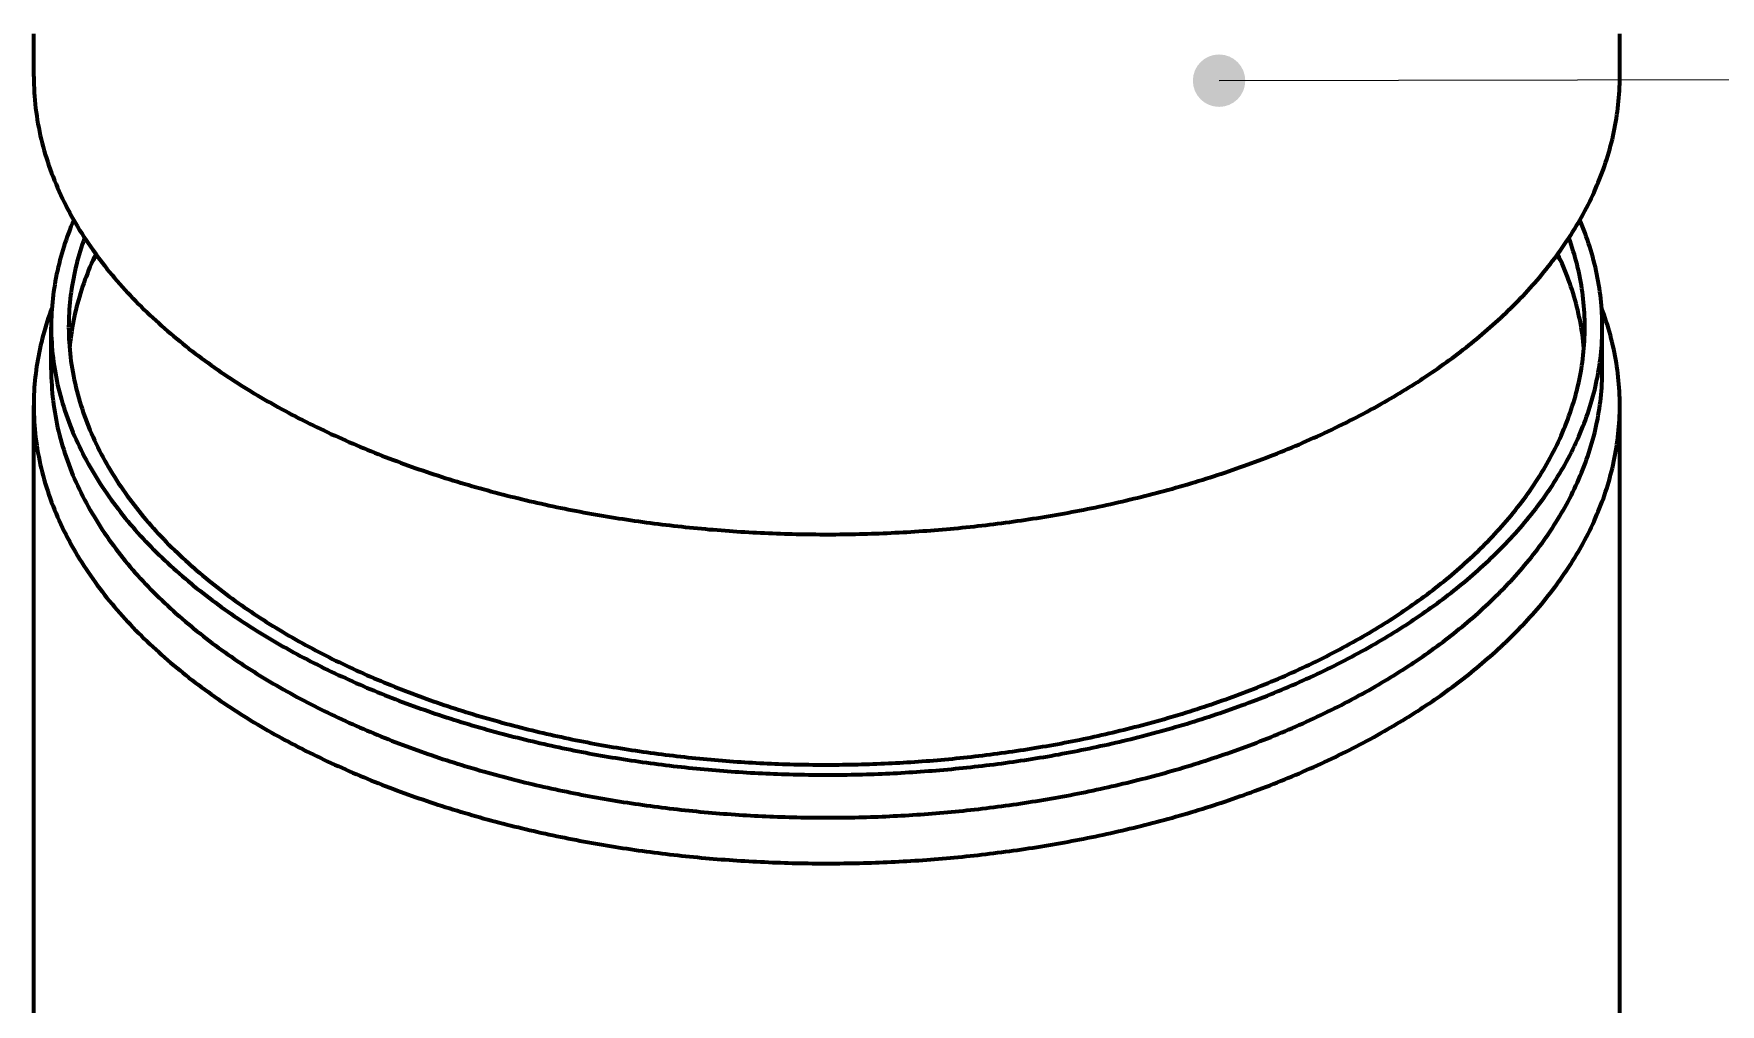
# Model space of a CAD drawing. Header units: millimetres. Extents: x 0 to 594, y 0 to 420.
# Drawn here: x 208.17 to 246.77, y 208.6 to 230.82 of the extents above; entities that cross this region are included whole.
import ezdxf

# ---------------------------------------------------------------- set-up
doc = ezdxf.new("R2010")
doc.units = ezdxf.units.MM
doc.layers.add('01-VISIBLE', color=7, linetype='CONTINUOUS', lineweight=70)
doc.layers.add('08-FINA', color=5, linetype='CONTINUOUS', lineweight=18)

msp = doc.modelspace()

# ---------------------------------------------------------------- hatches: boundary and pattern name
at = {"layer": '08-FINA'}
h = msp.add_hatch(color=7, dxfattribs=at)
h.dxf.hatch_style = 1
edge = h.paths.add_edge_path()
edge.add_arc((235.3, 229.743), 0.6, 0, 360)

# ---------------------------------------------------------------- linework, layer by layer
at = {"layer": '01-VISIBLE'}
for p, q in [((208.171, 229.838), (208.171, 230.818)), ((244.471, 229.838), (244.471, 230.818)), ((208.571, 223.123), (208.571, 224.103)), ((244.071, 223.123), (244.071, 224.103)), ((208.171, 207.016), (208.171, 222.306)), ((244.471, 143.586), (244.471, 222.306))]:
    msp.add_line(p, q, dxfattribs=at)
for points in [[(208.171, 229.838), (208.172, 229.747), (208.174, 229.657), (208.178, 229.566), (208.182, 229.476), (208.188, 229.385), (208.196, 229.295), (208.205, 229.205), (208.215, 229.115), (208.226, 229.025), (208.239, 228.935), (208.253, 228.846), (208.268, 228.757), (208.285, 228.668), (208.303, 228.579), (208.322, 228.49), (208.343, 228.402), (208.364, 228.314), (208.387, 228.226), (208.411, 228.139), (208.437, 228.052), (208.463, 227.966), (208.491, 227.879), (208.52, 227.794), (208.55, 227.708), (208.581, 227.623), (208.614, 227.539), (208.647, 227.454), (208.682, 227.371), (208.717, 227.287), (208.754, 227.204), (208.792, 227.122), (208.83, 227.04), (208.87, 226.959), (208.911, 226.878), (208.952, 226.797), (208.995, 226.717), (209.038, 226.638), (209.083, 226.559), (209.128, 226.481), (209.174, 226.403), (209.221, 226.325), (209.269, 226.249), (209.318, 226.172), (209.368, 226.096), (209.418, 226.021), (209.469, 225.946), (209.521, 225.872), (209.574, 225.799), (209.627, 225.725), (209.682, 225.653), (209.737, 225.581), (209.792, 225.509), (209.848, 225.438), (209.905, 225.368), (209.963, 225.298), (210.021, 225.229), (210.08, 225.16), (210.14, 225.092), (210.2, 225.024), (210.261, 224.957), (210.322, 224.89), (210.384, 224.824), (210.446, 224.758), (210.509, 224.693), (210.573, 224.629), (210.637, 224.565), (210.701, 224.501), (210.767, 224.438), (210.832, 224.376), (210.898, 224.314), (210.965, 224.252), (211.032, 224.191), (211.099, 224.131), (211.167, 224.071), (211.235, 224.012), (211.304, 223.953), (211.373, 223.894), (211.443, 223.836), (211.513, 223.779), (211.583, 223.722), (211.654, 223.665), (211.725, 223.609), (211.797, 223.554), (211.869, 223.499), (211.941, 223.444), (212.014, 223.39), (212.087, 223.336), (212.16, 223.283), (212.234, 223.231), (212.308, 223.178), (212.382, 223.127), (212.457, 223.075), (212.532, 223.024), (212.607, 222.974), (212.683, 222.924), (212.758, 222.874), (212.834, 222.825), (212.911, 222.777), (212.988, 222.728), (213.064, 222.681), (213.142, 222.633), (213.219, 222.586), (213.297, 222.54), (213.375, 222.494), (213.453, 222.448), (213.531, 222.403), (213.61, 222.358), (213.689, 222.313), (213.768, 222.269), (213.848, 222.226), (213.927, 222.183), (214.007, 222.14), (214.087, 222.097), (214.167, 222.055), (214.248, 222.014), (214.328, 221.972), (214.409, 221.932), (214.49, 221.891), (214.572, 221.851), (214.653, 221.811), (214.735, 221.772), (214.816, 221.733), (214.898, 221.695), (214.98, 221.656), (215.063, 221.619), (215.145, 221.581), (215.228, 221.544), (215.311, 221.507), (215.394, 221.471), (215.477, 221.435), (215.56, 221.399), (215.643, 221.364), (215.727, 221.329), (215.811, 221.295), (215.895, 221.261), (215.979, 221.227), (216.063, 221.193), (216.147, 221.16), (216.232, 221.127), (216.316, 221.095), (216.401, 221.063), (216.486, 221.031), (216.571, 220.999), (216.656, 220.968), (216.741, 220.938), (216.826, 220.907), (216.912, 220.877), (216.997, 220.847), (217.083, 220.818), (217.169, 220.789), (217.254, 220.76), (217.34, 220.732), (217.427, 220.703), (217.513, 220.676), (217.599, 220.648), (217.685, 220.621), (217.772, 220.594), (217.859, 220.568), (217.945, 220.541), (218.032, 220.516), (218.119, 220.49), (218.206, 220.465), (218.293, 220.44), (218.38, 220.415), (218.467, 220.391), (218.555, 220.367), (218.642, 220.343), (218.73, 220.32), (218.817, 220.296), (218.905, 220.274), (218.993, 220.251), (219.08, 220.229), (219.168, 220.207), (219.256, 220.185), (219.344, 220.164), (219.432, 220.143), (219.521, 220.122), (219.609, 220.102), (219.697, 220.082), (219.786, 220.062), (219.874, 220.042), (219.962, 220.023), (220.051, 220.004), (220.14, 219.985), (220.228, 219.967), (220.317, 219.949), (220.406, 219.931), (220.495, 219.913), (220.584, 219.896), (220.673, 219.879), (220.762, 219.863), (220.851, 219.846), (220.94, 219.83), (221.029, 219.814), (221.118, 219.799), (221.208, 219.783), (221.297, 219.768), (221.386, 219.754), (221.476, 219.739), (221.565, 219.725), (221.655, 219.711), (221.744, 219.698), (221.834, 219.684), (221.923, 219.671), (222.013, 219.658), (222.103, 219.646), (222.193, 219.634), (222.282, 219.622), (222.372, 219.61), (222.462, 219.598), (222.552, 219.587), (222.642, 219.576), (222.732, 219.566), (222.822, 219.555), (222.912, 219.545), (223.002, 219.536), (223.092, 219.526), (223.182, 219.517), (223.272, 219.508), (223.362, 219.499), (223.452, 219.491), (223.543, 219.482), (223.633, 219.474), (223.723, 219.467), (223.813, 219.459), (223.904, 219.452), (223.994, 219.445), (224.084, 219.439), (224.175, 219.432), (224.265, 219.426), (224.355, 219.42), (224.446, 219.415), (224.536, 219.41), (224.627, 219.405), (224.717, 219.4), (224.808, 219.395), (224.898, 219.391), (224.989, 219.387), (225.079, 219.383), (225.17, 219.38), (225.26, 219.377), (225.351, 219.374), (225.441, 219.371), (225.532, 219.369), (225.622, 219.367), (225.713, 219.365), (225.803, 219.363), (225.894, 219.362), (225.985, 219.361), (226.075, 219.36), (226.166, 219.359), (226.256, 219.359), (226.347, 219.359), (226.437, 219.359), (226.528, 219.359), (226.619, 219.36), (226.709, 219.361), (226.8, 219.362), (226.89, 219.364), (226.981, 219.366), (227.071, 219.368), (227.162, 219.37), (227.252, 219.373), (227.343, 219.375), (227.434, 219.379), (227.524, 219.382), (227.615, 219.385), (227.705, 219.389), (227.796, 219.393), (227.886, 219.398), (227.976, 219.402), (228.067, 219.407), (228.157, 219.413), (228.248, 219.418), (228.338, 219.424), (228.429, 219.43), (228.519, 219.436), (228.609, 219.442), (228.7, 219.449), (228.79, 219.456), (228.88, 219.463), (228.97, 219.471), (229.061, 219.479), (229.151, 219.487), (229.241, 219.495), (229.331, 219.504), (229.421, 219.513), (229.511, 219.522), (229.602, 219.531), (229.692, 219.541), (229.782, 219.551), (229.872, 219.561), (229.962, 219.572), (230.052, 219.582), (230.141, 219.594), (230.231, 219.605), (230.321, 219.616), (230.411, 219.628), (230.501, 219.64), (230.59, 219.653), (230.68, 219.665), (230.77, 219.678), (230.859, 219.692), (230.949, 219.705), (231.038, 219.719), (231.128, 219.733), (231.217, 219.747), (231.307, 219.762), (231.396, 219.777), (231.485, 219.792), (231.575, 219.807), (231.664, 219.823), (231.753, 219.839), (231.842, 219.855), (231.931, 219.872), (232.02, 219.889), (232.109, 219.906), (232.198, 219.923), (232.287, 219.941), (232.376, 219.959), (232.464, 219.977), (232.553, 219.996), (232.642, 220.015), (232.73, 220.034), (232.819, 220.053), (232.907, 220.073), (232.995, 220.093), (233.084, 220.113), (233.172, 220.134), (233.26, 220.155), (233.348, 220.176), (233.436, 220.197), (233.524, 220.219), (233.612, 220.241), (233.699, 220.264), (233.787, 220.286), (233.875, 220.309), (233.962, 220.333), (234.05, 220.356), (234.137, 220.38), (234.224, 220.404), (234.312, 220.429), (234.399, 220.454), (234.486, 220.479), (234.573, 220.504), (234.66, 220.53), (234.746, 220.556), (234.833, 220.582), (234.919, 220.609), (235.006, 220.636), (235.092, 220.664), (235.179, 220.691), (235.265, 220.719), (235.351, 220.748), (235.437, 220.776), (235.522, 220.805), (235.608, 220.834), (235.694, 220.864), (235.779, 220.894), (235.865, 220.924), (235.95, 220.955), (236.035, 220.986), (236.12, 221.017), (236.205, 221.049), (236.29, 221.081), (236.374, 221.113), (236.459, 221.146), (236.543, 221.179), (236.627, 221.212), (236.711, 221.246), (236.795, 221.28), (236.879, 221.314), (236.963, 221.349), (237.046, 221.384), (237.13, 221.419), (237.213, 221.455), (237.296, 221.491), (237.379, 221.528), (237.461, 221.565), (237.544, 221.602), (237.626, 221.64), (237.709, 221.678), (237.791, 221.716), (237.872, 221.755), (237.954, 221.794), (238.036, 221.834), (238.117, 221.873), (238.198, 221.914), (238.279, 221.954), (238.36, 221.995), (238.44, 222.037), (238.521, 222.079), (238.601, 222.121), (238.681, 222.164), (238.76, 222.207), (238.84, 222.25), (238.919, 222.294), (238.998, 222.338), (239.077, 222.383), (239.155, 222.428)], [(239.155, 222.428), (239.225, 222.468), (239.294, 222.509), (239.363, 222.55), (239.432, 222.591), (239.501, 222.633), (239.569, 222.675), (239.637, 222.717), (239.705, 222.76), (239.773, 222.803), (239.841, 222.846), (239.908, 222.89), (239.975, 222.934), (240.042, 222.978), (240.109, 223.023), (240.175, 223.068), (240.241, 223.113), (240.307, 223.159), (240.373, 223.205), (240.438, 223.251), (240.503, 223.298), (240.568, 223.345), (240.633, 223.393), (240.697, 223.441), (240.761, 223.489), (240.825, 223.538), (240.889, 223.587), (240.952, 223.636), (241.015, 223.686), (241.078, 223.736), (241.14, 223.787), (241.202, 223.838), (241.264, 223.889), (241.325, 223.941), (241.386, 223.993), (241.447, 224.045), (241.507, 224.098), (241.567, 224.152), (241.627, 224.205), (241.686, 224.259), (241.745, 224.314), (241.804, 224.369), (241.862, 224.424), (241.919, 224.48), (241.977, 224.536), (242.034, 224.592), (242.09, 224.649), (242.147, 224.707), (242.202, 224.764), (242.258, 224.822), (242.313, 224.881), (242.367, 224.94), (242.421, 224.999), (242.474, 225.059), (242.527, 225.119), (242.58, 225.18), (242.632, 225.241), (242.684, 225.303), (242.735, 225.365), (242.785, 225.427), (242.835, 225.49), (242.885, 225.553), (242.934, 225.616), (242.982, 225.681), (243.03, 225.745), (243.077, 225.81), (243.124, 225.875), (243.17, 225.941), (243.215, 226.007), (243.26, 226.074), (243.304, 226.141), (243.348, 226.208), (243.391, 226.276), (243.433, 226.344), (243.475, 226.413), (243.515, 226.482), (243.556, 226.551), (243.595, 226.621), (243.634, 226.691), (243.672, 226.762), (243.709, 226.833), (243.746, 226.904), (243.782, 226.976), (243.817, 227.049), (243.851, 227.121), (243.884, 227.194), (243.917, 227.267), (243.949, 227.341), (243.98, 227.415), (244.01, 227.49), (244.039, 227.564), (244.068, 227.639), (244.095, 227.715), (244.122, 227.79), (244.147, 227.866), (244.172, 227.943), (244.196, 228.019), (244.219, 228.096), (244.241, 228.173), (244.262, 228.251), (244.282, 228.329), (244.301, 228.407), (244.32, 228.485), (244.337, 228.563), (244.353, 228.642), (244.368, 228.721), (244.382, 228.8), (244.395, 228.879), (244.407, 228.958), (244.418, 229.038), (244.429, 229.117), (244.437, 229.197), (244.445, 229.277), (244.452, 229.357), (244.458, 229.437), (244.463, 229.517), (244.467, 229.597), (244.469, 229.677), (244.471, 229.757), (244.471, 229.838)], [(209.086, 226.553), (209.055, 226.478), (209.024, 226.403), (208.995, 226.327), (208.966, 226.251), (208.938, 226.174), (208.911, 226.098), (208.885, 226.021), (208.86, 225.943), (208.836, 225.866), (208.813, 225.788), (208.791, 225.709), (208.77, 225.631), (208.75, 225.552), (208.731, 225.473), (208.713, 225.394), (208.696, 225.314), (208.68, 225.234), (208.665, 225.154), (208.651, 225.074), (208.639, 224.994), (208.627, 224.913), (208.617, 224.833), (208.607, 224.752), (208.599, 224.671), (208.592, 224.59), (208.585, 224.509), (208.58, 224.428), (208.576, 224.347), (208.574, 224.265), (208.572, 224.184), (208.571, 224.103)], [(244.071, 224.103), (244.071, 224.184), (244.069, 224.265), (244.066, 224.347), (244.063, 224.428), (244.058, 224.509), (244.051, 224.59), (244.044, 224.671), (244.036, 224.752), (244.026, 224.833), (244.016, 224.913), (244.004, 224.994), (243.992, 225.074), (243.978, 225.154), (243.963, 225.234), (243.947, 225.314), (243.93, 225.394), (243.912, 225.473), (243.893, 225.552), (243.873, 225.631), (243.852, 225.709), (243.83, 225.788), (243.807, 225.866), (243.783, 225.943), (243.758, 226.021), (243.732, 226.098), (243.705, 226.174), (243.677, 226.251), (243.648, 226.327), (243.619, 226.403), (243.588, 226.478), (243.557, 226.553)], [(209.336, 226.145), (209.309, 226.069), (209.283, 225.993), (209.258, 225.917), (209.235, 225.841), (209.212, 225.764), (209.19, 225.687), (209.169, 225.609), (209.149, 225.532), (209.13, 225.454), (209.112, 225.375), (209.095, 225.297), (209.079, 225.218), (209.065, 225.14), (209.051, 225.061), (209.038, 224.981), (209.027, 224.902), (209.016, 224.823), (209.007, 224.743), (208.999, 224.663), (208.991, 224.583), (208.985, 224.503), (208.98, 224.423), (208.976, 224.343), (208.974, 224.263), (208.972, 224.183), (208.971, 224.103)], [(243.671, 224.103), (243.671, 224.183), (243.669, 224.263), (243.666, 224.343), (243.663, 224.423), (243.658, 224.503), (243.651, 224.583), (243.644, 224.663), (243.636, 224.743), (243.627, 224.823), (243.616, 224.902), (243.605, 224.981), (243.592, 225.061), (243.578, 225.14), (243.564, 225.218), (243.548, 225.297), (243.531, 225.375), (243.513, 225.454), (243.494, 225.532), (243.474, 225.609), (243.453, 225.687), (243.431, 225.764), (243.408, 225.841), (243.384, 225.917), (243.36, 225.993), (243.334, 226.069), (243.307, 226.145)], [(209.591, 225.775), (209.557, 225.702), (209.523, 225.629), (209.491, 225.555), (209.459, 225.481), (209.428, 225.407), (209.399, 225.332), (209.37, 225.257), (209.342, 225.181), (209.315, 225.105), (209.288, 225.029), (209.263, 224.952), (209.239, 224.876), (209.216, 224.798), (209.194, 224.721), (209.172, 224.643), (209.152, 224.565), (209.133, 224.487), (209.115, 224.409), (209.098, 224.33), (209.082, 224.251), (209.067, 224.172), (209.053, 224.092), (209.04, 224.013), (209.028, 223.933), (209.018, 223.853), (209.008, 223.773), (209, 223.693), (208.992, 223.613)], [(209.606, 225.754), (209.589, 225.726), (209.571, 225.697), (209.553, 225.668), (209.536, 225.639), (209.519, 225.61), (209.502, 225.581)], [(243.141, 225.581), (243.124, 225.61), (243.107, 225.639), (243.089, 225.668), (243.072, 225.697), (243.054, 225.726), (243.037, 225.754)], [(243.651, 223.613), (243.643, 223.693), (243.635, 223.773), (243.625, 223.853), (243.615, 223.933), (243.603, 224.013), (243.59, 224.092), (243.576, 224.172), (243.561, 224.251), (243.545, 224.33), (243.528, 224.409), (243.51, 224.487), (243.491, 224.565), (243.47, 224.643), (243.449, 224.721), (243.427, 224.798), (243.404, 224.876), (243.38, 224.952), (243.354, 225.029), (243.328, 225.105), (243.301, 225.181), (243.273, 225.257), (243.244, 225.332), (243.215, 225.407), (243.184, 225.481), (243.152, 225.555), (243.12, 225.629), (243.086, 225.702), (243.052, 225.775)], [(208.587, 224.537), (208.559, 224.461), (208.532, 224.384), (208.505, 224.307), (208.48, 224.229), (208.455, 224.152), (208.431, 224.074), (208.409, 223.995), (208.387, 223.917), (208.366, 223.838), (208.347, 223.759), (208.328, 223.68), (208.31, 223.6), (208.294, 223.52), (208.278, 223.44), (208.263, 223.36), (208.25, 223.28), (208.237, 223.199), (208.226, 223.119), (208.216, 223.038), (208.206, 222.957), (208.198, 222.876), (208.191, 222.795), (208.185, 222.713), (208.18, 222.632), (208.176, 222.551), (208.174, 222.469), (208.172, 222.388), (208.171, 222.306)], [(244.471, 222.306), (244.471, 222.388), (244.469, 222.469), (244.467, 222.551), (244.463, 222.632), (244.458, 222.713), (244.452, 222.795), (244.445, 222.876), (244.436, 222.957), (244.427, 223.038), (244.417, 223.119), (244.405, 223.199), (244.393, 223.28), (244.379, 223.36), (244.365, 223.44), (244.349, 223.52), (244.333, 223.6), (244.315, 223.68), (244.296, 223.759), (244.277, 223.838), (244.256, 223.917), (244.234, 223.995), (244.211, 224.074), (244.188, 224.152), (244.163, 224.229), (244.138, 224.307), (244.111, 224.384), (244.084, 224.461), (244.056, 224.537)], [(208.571, 224.103), (208.572, 224.014), (208.574, 223.926), (208.577, 223.837), (208.582, 223.749), (208.588, 223.66), (208.595, 223.572), (208.604, 223.484), (208.614, 223.396), (208.625, 223.308), (208.637, 223.22), (208.651, 223.133), (208.666, 223.045), (208.682, 222.958), (208.7, 222.871), (208.719, 222.785), (208.739, 222.699), (208.76, 222.613), (208.783, 222.527), (208.806, 222.442), (208.831, 222.357), (208.857, 222.272), (208.884, 222.188), (208.912, 222.104), (208.942, 222.02), (208.972, 221.937), (209.004, 221.854), (209.037, 221.772), (209.07, 221.69), (209.105, 221.608), (209.141, 221.527), (209.178, 221.447), (209.216, 221.367), (209.255, 221.287), (209.294, 221.208), (209.335, 221.129), (209.377, 221.051), (209.419, 220.973), (209.463, 220.896), (209.507, 220.82), (209.552, 220.743), (209.598, 220.668), (209.645, 220.593), (209.693, 220.518), (209.741, 220.444), (209.791, 220.37), (209.841, 220.297), (209.892, 220.225), (209.943, 220.153), (209.995, 220.081), (210.048, 220.01), (210.102, 219.94), (210.156, 219.87), (210.211, 219.8), (210.267, 219.731), (210.324, 219.663), (210.381, 219.595), (210.438, 219.528), (210.496, 219.461), (210.555, 219.395), (210.615, 219.329), (210.675, 219.264), (210.735, 219.199), (210.796, 219.135), (210.858, 219.072), (210.92, 219.008), (210.983, 218.946), (211.046, 218.884), (211.109, 218.822), (211.173, 218.761), (211.238, 218.7), (211.303, 218.64), (211.369, 218.581), (211.435, 218.522), (211.501, 218.463), (211.568, 218.405), (211.635, 218.347), (211.703, 218.29), (211.771, 218.233), (211.839, 218.177), (211.908, 218.122), (211.978, 218.066), (212.047, 218.012), (212.117, 217.957), (212.187, 217.903), (212.258, 217.85), (212.329, 217.797), (212.401, 217.745), (212.472, 217.693), (212.544, 217.641), (212.617, 217.59), (212.689, 217.539), (212.762, 217.489), (212.836, 217.439), (212.909, 217.39), (212.983, 217.341), (213.057, 217.293), (213.132, 217.245), (213.206, 217.197), (213.281, 217.15), (213.357, 217.103), (213.432, 217.057), (213.508, 217.011), (213.584, 216.966), (213.66, 216.92), (213.737, 216.876), (213.813, 216.832), (213.89, 216.788), (213.968, 216.744), (214.045, 216.701), (214.123, 216.658), (214.2, 216.616), (214.278, 216.574), (214.357, 216.533), (214.435, 216.492), (214.514, 216.451), (214.593, 216.411), (214.672, 216.371), (214.751, 216.331), (214.83, 216.292), (214.91, 216.253), (214.99, 216.215), (215.07, 216.177), (215.15, 216.139), (215.23, 216.102), (215.311, 216.065), (215.392, 216.028), (215.472, 215.992), (215.553, 215.956), (215.634, 215.92), (215.716, 215.885), (215.797, 215.85), (215.879, 215.816), (215.961, 215.782), (216.042, 215.748), (216.124, 215.715), (216.207, 215.681), (216.289, 215.649), (216.371, 215.616), (216.454, 215.584), (216.537, 215.552), (216.619, 215.521), (216.702, 215.49), (216.785, 215.459), (216.869, 215.429), (216.952, 215.399), (217.035, 215.369), (217.119, 215.34), (217.203, 215.31), (217.286, 215.282), (217.37, 215.253), (217.454, 215.225), (217.538, 215.197), (217.623, 215.17), (217.707, 215.143), (217.791, 215.116), (217.876, 215.089), (217.96, 215.063), (218.045, 215.037), (218.13, 215.011), (218.215, 214.986), (218.3, 214.961), (218.385, 214.936), (218.47, 214.912), (218.555, 214.888), (218.641, 214.864), (218.726, 214.84), (218.811, 214.817), (218.897, 214.794), (218.983, 214.772), (219.068, 214.749), (219.154, 214.727), (219.24, 214.706), (219.326, 214.684), (219.412, 214.663), (219.498, 214.642), (219.584, 214.622), (219.67, 214.601), (219.757, 214.581), (219.843, 214.562), (219.93, 214.542), (220.016, 214.523), (220.103, 214.504), (220.189, 214.486), (220.276, 214.467), (220.363, 214.449), (220.449, 214.432), (220.536, 214.414), (220.623, 214.397), (220.71, 214.38), (220.797, 214.364), (220.884, 214.347), (220.971, 214.331), (221.058, 214.316), (221.146, 214.3), (221.233, 214.285), (221.32, 214.27), (221.408, 214.255), (221.495, 214.241), (221.582, 214.227), (221.67, 214.213), (221.758, 214.199), (221.845, 214.186), (221.933, 214.173), (222.02, 214.16), (222.108, 214.148), (222.196, 214.135), (222.284, 214.123), (222.371, 214.112), (222.459, 214.1), (222.547, 214.089), (222.635, 214.078), (222.723, 214.068), (222.811, 214.057), (222.899, 214.047), (222.987, 214.037), (223.075, 214.028), (223.163, 214.018), (223.251, 214.009), (223.339, 214), (223.427, 213.992), (223.516, 213.984), (223.604, 213.976), (223.692, 213.968), (223.78, 213.96), (223.869, 213.953), (223.957, 213.946), (224.045, 213.939), (224.134, 213.933), (224.222, 213.927), (224.31, 213.921), (224.399, 213.915), (224.487, 213.91), (224.576, 213.904), (224.664, 213.899), (224.753, 213.895), (224.841, 213.89), (224.929, 213.886), (225.018, 213.882), (225.106, 213.879), (225.195, 213.875), (225.284, 213.872), (225.372, 213.869), (225.461, 213.867), (225.549, 213.864), (225.638, 213.862), (225.726, 213.86), (225.815, 213.859), (225.903, 213.858), (225.992, 213.856), (226.081, 213.856), (226.169, 213.855), (226.258, 213.855), (226.346, 213.855), (226.435, 213.855), (226.523, 213.855), (226.612, 213.856), (226.701, 213.857), (226.789, 213.858), (226.878, 213.86), (226.966, 213.861), (227.055, 213.863), (227.143, 213.866), (227.232, 213.868), (227.321, 213.871), (227.409, 213.874), (227.498, 213.877), (227.586, 213.881), (227.675, 213.885), (227.763, 213.889), (227.852, 213.893), (227.94, 213.897), (228.028, 213.902), (228.117, 213.907), (228.205, 213.913), (228.294, 213.918), (228.382, 213.924), (228.47, 213.93), (228.559, 213.936), (228.647, 213.943), (228.735, 213.95), (228.824, 213.957), (228.912, 213.964), (229, 213.972), (229.089, 213.98), (229.177, 213.988), (229.265, 213.997), (229.353, 214.005), (229.441, 214.014), (229.529, 214.023), (229.617, 214.033), (229.705, 214.043), (229.793, 214.053), (229.881, 214.063), (229.969, 214.073), (230.057, 214.084), (230.145, 214.095), (230.233, 214.107), (230.321, 214.118), (230.409, 214.13), (230.496, 214.142), (230.584, 214.155), (230.672, 214.167), (230.759, 214.18), (230.847, 214.193), (230.935, 214.207), (231.022, 214.221), (231.109, 214.235), (231.197, 214.249), (231.284, 214.263), (231.372, 214.278), (231.459, 214.293), (231.546, 214.309), (231.633, 214.324), (231.72, 214.34), (231.808, 214.356), (231.895, 214.373), (231.982, 214.39), (232.068, 214.407), (232.155, 214.424), (232.242, 214.442), (232.329, 214.46), (232.416, 214.478), (232.502, 214.496), (232.589, 214.515), (232.675, 214.534), (232.762, 214.553), (232.848, 214.573), (232.935, 214.593), (233.021, 214.613), (233.107, 214.633), (233.193, 214.654), (233.279, 214.675), (233.365, 214.696), (233.451, 214.718), (233.537, 214.74), (233.623, 214.762), (233.708, 214.784), (233.794, 214.807), (233.879, 214.83), (233.965, 214.854), (234.05, 214.877), (234.136, 214.901), (234.221, 214.925), (234.306, 214.95), (234.391, 214.975), (234.476, 215), (234.561, 215.026), (234.645, 215.051), (234.73, 215.078), (234.815, 215.104), (234.899, 215.131), (234.983, 215.158), (235.068, 215.185), (235.152, 215.213), (235.236, 215.241), (235.32, 215.269), (235.403, 215.298), (235.487, 215.327), (235.571, 215.356), (235.654, 215.386), (235.738, 215.416), (235.821, 215.446), (235.904, 215.476), (235.987, 215.507), (236.07, 215.539), (236.153, 215.57), (236.235, 215.602), (236.318, 215.634), (236.4, 215.667), (236.482, 215.7), (236.564, 215.733), (236.646, 215.767), (236.728, 215.801), (236.81, 215.835), (236.891, 215.87), (236.973, 215.905), (237.054, 215.94), (237.135, 215.976), (237.216, 216.012), (237.297, 216.049), (237.377, 216.085), (237.458, 216.123), (237.538, 216.16), (237.618, 216.198), (237.698, 216.236), (237.777, 216.275), (237.857, 216.314), (237.936, 216.353), (238.015, 216.393), (238.094, 216.433), (238.173, 216.474), (238.252, 216.515), (238.33, 216.556), (238.408, 216.598), (238.486, 216.64), (238.564, 216.682), (238.641, 216.725), (238.719, 216.769), (238.796, 216.812), (238.873, 216.856)], [(208.971, 224.103), (208.972, 224.016), (208.974, 223.93), (208.977, 223.843), (208.982, 223.757), (208.988, 223.67), (208.995, 223.584), (209.003, 223.498), (209.013, 223.412), (209.024, 223.326), (209.036, 223.24), (209.049, 223.155), (209.064, 223.069), (209.08, 222.984), (209.097, 222.899), (209.116, 222.815), (209.135, 222.73), (209.156, 222.646), (209.178, 222.562), (209.201, 222.479), (209.225, 222.396), (209.251, 222.313), (209.277, 222.231), (209.305, 222.149), (209.334, 222.067), (209.363, 221.986), (209.394, 221.905), (209.426, 221.824), (209.459, 221.744), (209.493, 221.665), (209.528, 221.585), (209.564, 221.507), (209.601, 221.428), (209.639, 221.351), (209.678, 221.273), (209.718, 221.196), (209.759, 221.12), (209.8, 221.044), (209.843, 220.969), (209.886, 220.894), (209.93, 220.819), (209.975, 220.745), (210.021, 220.672), (210.068, 220.599), (210.115, 220.526), (210.163, 220.454), (210.212, 220.383), (210.262, 220.312), (210.312, 220.242), (210.363, 220.172), (210.415, 220.102), (210.468, 220.033), (210.521, 219.965), (210.575, 219.897), (210.629, 219.83), (210.684, 219.763), (210.74, 219.697), (210.796, 219.631), (210.853, 219.566), (210.91, 219.501), (210.969, 219.437), (211.027, 219.373), (211.086, 219.31), (211.146, 219.247), (211.206, 219.185), (211.267, 219.123), (211.328, 219.062), (211.39, 219.001), (211.452, 218.941), (211.515, 218.881), (211.578, 218.822), (211.642, 218.763), (211.706, 218.705), (211.77, 218.647), (211.835, 218.59), (211.9, 218.533), (211.966, 218.477), (212.032, 218.421), (212.099, 218.366), (212.166, 218.311), (212.233, 218.256), (212.301, 218.202), (212.369, 218.149), (212.437, 218.096), (212.506, 218.043), (212.575, 217.991), (212.645, 217.939), (212.714, 217.888), (212.784, 217.837), (212.855, 217.787), (212.926, 217.737), (212.997, 217.687), (213.068, 217.638), (213.14, 217.59), (213.211, 217.541), (213.284, 217.494), (213.356, 217.446), (213.429, 217.399), (213.502, 217.353), (213.575, 217.307), (213.649, 217.261), (213.723, 217.216), (213.797, 217.171), (213.871, 217.126), (213.945, 217.082), (214.02, 217.039), (214.095, 216.995), (214.17, 216.953), (214.246, 216.91), (214.322, 216.868), (214.397, 216.826), (214.474, 216.785), (214.55, 216.744), (214.626, 216.703), (214.703, 216.663), (214.78, 216.623), (214.857, 216.584), (214.934, 216.545), (215.012, 216.506), (215.089, 216.468), (215.167, 216.43), (215.245, 216.393), (215.323, 216.355), (215.402, 216.318), (215.48, 216.282), (215.559, 216.246), (215.638, 216.21), (215.717, 216.175), (215.796, 216.14), (215.875, 216.105), (215.955, 216.07), (216.034, 216.036), (216.114, 216.003), (216.194, 215.969), (216.274, 215.936), (216.354, 215.904), (216.435, 215.871), (216.515, 215.839), (216.596, 215.808), (216.676, 215.776), (216.757, 215.745), (216.838, 215.714), (216.919, 215.684), (217, 215.654), (217.082, 215.624), (217.163, 215.595), (217.245, 215.566), (217.326, 215.537), (217.408, 215.509), (217.49, 215.48), (217.572, 215.453), (217.654, 215.425), (217.736, 215.398), (217.819, 215.371), (217.901, 215.344), (217.984, 215.318), (218.066, 215.292), (218.149, 215.267), (218.232, 215.241), (218.314, 215.216), (218.397, 215.191), (218.481, 215.167), (218.564, 215.143), (218.647, 215.119), (218.73, 215.095), (218.814, 215.072), (218.897, 215.049), (218.981, 215.026), (219.064, 215.004), (219.148, 214.982), (219.232, 214.96), (219.316, 214.939), (219.4, 214.917), (219.484, 214.896), (219.568, 214.876), (219.652, 214.855), (219.736, 214.835), (219.82, 214.815), (219.905, 214.796), (219.989, 214.777), (220.074, 214.758), (220.158, 214.739), (220.243, 214.721), (220.327, 214.702), (220.412, 214.685), (220.497, 214.667), (220.582, 214.65), (220.667, 214.633), (220.752, 214.616), (220.837, 214.599), (220.922, 214.583), (221.007, 214.567), (221.092, 214.552), (221.177, 214.536), (221.262, 214.521), (221.348, 214.506), (221.433, 214.491), (221.518, 214.477), (221.604, 214.463), (221.689, 214.449), (221.775, 214.436), (221.86, 214.422), (221.946, 214.409), (222.032, 214.397), (222.117, 214.384), (222.203, 214.372), (222.289, 214.36), (222.375, 214.348), (222.46, 214.337), (222.546, 214.326), (222.632, 214.315), (222.718, 214.304), (222.804, 214.294), (222.89, 214.284), (222.976, 214.274), (223.062, 214.264), (223.148, 214.255), (223.234, 214.246), (223.32, 214.237), (223.407, 214.228), (223.493, 214.22), (223.579, 214.212), (223.665, 214.204), (223.751, 214.196), (223.838, 214.189), (223.924, 214.182), (224.01, 214.175), (224.097, 214.168), (224.183, 214.162), (224.269, 214.156), (224.356, 214.15), (224.442, 214.145), (224.529, 214.139), (224.615, 214.134), (224.701, 214.129), (224.788, 214.125), (224.874, 214.121), (224.961, 214.117), (225.047, 214.113), (225.134, 214.109), (225.22, 214.106), (225.307, 214.103), (225.393, 214.1), (225.48, 214.097), (225.567, 214.095), (225.653, 214.093), (225.74, 214.091), (225.826, 214.09), (225.913, 214.088), (225.999, 214.087), (226.086, 214.087), (226.173, 214.086), (226.259, 214.086), (226.346, 214.086), (226.432, 214.086), (226.519, 214.086), (226.605, 214.087), (226.692, 214.088), (226.779, 214.089), (226.865, 214.091), (226.952, 214.092), (227.038, 214.094), (227.125, 214.096), (227.211, 214.099), (227.298, 214.102), (227.385, 214.104), (227.471, 214.108), (227.558, 214.111), (227.644, 214.115), (227.731, 214.119), (227.817, 214.123), (227.904, 214.127), (227.99, 214.132), (228.076, 214.137), (228.163, 214.142), (228.249, 214.148), (228.336, 214.153), (228.422, 214.159), (228.508, 214.166), (228.595, 214.172), (228.681, 214.179), (228.767, 214.186), (228.854, 214.193), (228.94, 214.2), (229.026, 214.208), (229.112, 214.216), (229.199, 214.224), (229.285, 214.233), (229.371, 214.242), (229.457, 214.251), (229.543, 214.26), (229.629, 214.269), (229.715, 214.279), (229.801, 214.289), (229.887, 214.299), (229.973, 214.31), (230.059, 214.321), (230.145, 214.332), (230.231, 214.343), (230.316, 214.355), (230.402, 214.367), (230.488, 214.379), (230.574, 214.391), (230.659, 214.404), (230.745, 214.417), (230.831, 214.43), (230.916, 214.443), (231.002, 214.457), (231.087, 214.471), (231.172, 214.485), (231.258, 214.5), (231.343, 214.514), (231.428, 214.529), (231.514, 214.545), (231.599, 214.56), (231.684, 214.576), (231.769, 214.592), (231.854, 214.609), (231.939, 214.625), (232.024, 214.642), (232.109, 214.659), (232.194, 214.677), (232.278, 214.695), (232.363, 214.713), (232.448, 214.731), (232.532, 214.749), (232.617, 214.768), (232.701, 214.787), (232.786, 214.807), (232.87, 214.827), (232.954, 214.846), (233.038, 214.867), (233.122, 214.887), (233.206, 214.908), (233.29, 214.929), (233.374, 214.951), (233.458, 214.972), (233.542, 214.994), (233.626, 215.017), (233.709, 215.039), (233.793, 215.062), (233.876, 215.085), (233.959, 215.109), (234.043, 215.132), (234.126, 215.156), (234.209, 215.181), (234.292, 215.205), (234.375, 215.23), (234.458, 215.255), (234.54, 215.281), (234.623, 215.307), (234.706, 215.333), (234.788, 215.359), (234.87, 215.386), (234.953, 215.413), (235.035, 215.441), (235.117, 215.468), (235.199, 215.496), (235.281, 215.525), (235.362, 215.553), (235.444, 215.582), (235.525, 215.611), (235.607, 215.641), (235.688, 215.671), (235.769, 215.701), (235.85, 215.732), (235.931, 215.762), (236.012, 215.794), (236.093, 215.825), (236.173, 215.857), (236.253, 215.889), (236.334, 215.922), (236.414, 215.955), (236.494, 215.988), (236.574, 216.021), (236.653, 216.055), (236.733, 216.09), (236.812, 216.124), (236.891, 216.159), (236.97, 216.194), (237.049, 216.23), (237.128, 216.266), (237.207, 216.302), (237.285, 216.339), (237.363, 216.376), (237.441, 216.414), (237.519, 216.451), (237.597, 216.489), (237.675, 216.528), (237.752, 216.567), (237.829, 216.606), (237.906, 216.646), (237.983, 216.686), (238.06, 216.726), (238.136, 216.767), (238.212, 216.808), (238.288, 216.85), (238.364, 216.891), (238.439, 216.934), (238.515, 216.976), (238.59, 217.02)], [(238.59, 217.02), (238.659, 217.06), (238.728, 217.1), (238.797, 217.141), (238.866, 217.182), (238.934, 217.224), (239.002, 217.266), (239.07, 217.308), (239.138, 217.351), (239.206, 217.394), (239.273, 217.437), (239.34, 217.481), (239.407, 217.525), (239.474, 217.57), (239.54, 217.614), (239.606, 217.66), (239.672, 217.705), (239.737, 217.751), (239.803, 217.797), (239.868, 217.844), (239.933, 217.891), (239.997, 217.938), (240.061, 217.986), (240.125, 218.034), (240.189, 218.083), (240.252, 218.132), (240.316, 218.181), (240.378, 218.231), (240.441, 218.281), (240.503, 218.332), (240.565, 218.383), (240.626, 218.434), (240.687, 218.486), (240.748, 218.538), (240.808, 218.591), (240.868, 218.643), (240.928, 218.697), (240.987, 218.751), (241.046, 218.805), (241.105, 218.86), (241.163, 218.915), (241.221, 218.97), (241.278, 219.026), (241.335, 219.082), (241.392, 219.139), (241.448, 219.196), (241.503, 219.254), (241.558, 219.312), (241.613, 219.37), (241.667, 219.429), (241.721, 219.489), (241.775, 219.548), (241.827, 219.609), (241.88, 219.669), (241.931, 219.73), (241.983, 219.792), (242.033, 219.854), (242.084, 219.916), (242.133, 219.979), (242.182, 220.042), (242.231, 220.106), (242.279, 220.17), (242.326, 220.235), (242.373, 220.3), (242.419, 220.365), (242.464, 220.431), (242.509, 220.498), (242.553, 220.565), (242.597, 220.632), (242.639, 220.699), (242.682, 220.768), (242.723, 220.836), (242.764, 220.905), (242.804, 220.974), (242.843, 221.044), (242.881, 221.114), (242.919, 221.185), (242.956, 221.256), (242.992, 221.328), (243.028, 221.399), (243.062, 221.472), (243.096, 221.544), (243.129, 221.617), (243.161, 221.691), (243.192, 221.764), (243.222, 221.839), (243.252, 221.913), (243.28, 221.988), (243.308, 222.063), (243.335, 222.139), (243.36, 222.214), (243.385, 222.291), (243.409, 222.367), (243.432, 222.444), (243.454, 222.521), (243.475, 222.598), (243.495, 222.676), (243.513, 222.754), (243.531, 222.832), (243.548, 222.91), (243.564, 222.988), (243.579, 223.067), (243.592, 223.146), (243.605, 223.225), (243.616, 223.304), (243.627, 223.384), (243.636, 223.463), (243.644, 223.543), (243.652, 223.623), (243.658, 223.703), (243.663, 223.783), (243.666, 223.863), (243.669, 223.943), (243.671, 224.023), (243.671, 224.103)], [(238.873, 216.856), (238.942, 216.897), (239.012, 216.937), (239.081, 216.979), (239.15, 217.02), (239.219, 217.062), (239.287, 217.104), (239.356, 217.146), (239.424, 217.189), (239.492, 217.232), (239.56, 217.276), (239.627, 217.32), (239.694, 217.364), (239.761, 217.409), (239.828, 217.454), (239.895, 217.499), (239.961, 217.545), (240.027, 217.591), (240.093, 217.637), (240.158, 217.684), (240.224, 217.731), (240.289, 217.779), (240.353, 217.827), (240.418, 217.875), (240.482, 217.924), (240.546, 217.973), (240.609, 218.022), (240.673, 218.072), (240.735, 218.122), (240.798, 218.173), (240.86, 218.224), (240.922, 218.275), (240.984, 218.327), (241.045, 218.379), (241.106, 218.432), (241.167, 218.485), (241.227, 218.538), (241.287, 218.592), (241.346, 218.646), (241.406, 218.701), (241.464, 218.756), (241.523, 218.812), (241.581, 218.867), (241.638, 218.924), (241.695, 218.981), (241.752, 219.038), (241.808, 219.095), (241.864, 219.153), (241.919, 219.212), (241.974, 219.271), (242.029, 219.33), (242.083, 219.39), (242.136, 219.45), (242.189, 219.51), (242.242, 219.571), (242.294, 219.633), (242.346, 219.695), (242.397, 219.757), (242.447, 219.82), (242.497, 219.883), (242.546, 219.947), (242.595, 220.011), (242.643, 220.075), (242.691, 220.14), (242.738, 220.205), (242.784, 220.271), (242.83, 220.337), (242.875, 220.404), (242.92, 220.471), (242.963, 220.539), (243.007, 220.607), (243.049, 220.675), (243.091, 220.744), (243.132, 220.813), (243.173, 220.883), (243.212, 220.953), (243.251, 221.023), (243.289, 221.094), (243.327, 221.165), (243.363, 221.237), (243.399, 221.309), (243.434, 221.382), (243.469, 221.455), (243.502, 221.528), (243.535, 221.601), (243.566, 221.675), (243.597, 221.75), (243.627, 221.824), (243.656, 221.9), (243.685, 221.975), (243.712, 222.051), (243.738, 222.127), (243.764, 222.203), (243.788, 222.28), (243.812, 222.357), (243.835, 222.434), (243.856, 222.512), (243.877, 222.589), (243.897, 222.668), (243.915, 222.746), (243.933, 222.824), (243.949, 222.903), (243.965, 222.982), (243.98, 223.061), (243.993, 223.141), (244.006, 223.22), (244.017, 223.3), (244.027, 223.38), (244.037, 223.46), (244.045, 223.54), (244.052, 223.62), (244.058, 223.7), (244.063, 223.781), (244.067, 223.861), (244.069, 223.942), (244.071, 224.022), (244.071, 224.103)], [(208.571, 223.123), (208.572, 223.034), (208.574, 222.946), (208.577, 222.857), (208.582, 222.769), (208.588, 222.68), (208.595, 222.592), (208.604, 222.504), (208.614, 222.416), (208.625, 222.328), (208.637, 222.24), (208.651, 222.153), (208.666, 222.066), (208.682, 221.978), (208.7, 221.892), (208.719, 221.805), (208.739, 221.719), (208.76, 221.633), (208.783, 221.547), (208.806, 221.462), (208.831, 221.377), (208.857, 221.292), (208.884, 221.208), (208.912, 221.124), (208.942, 221.04), (208.972, 220.957), (209.004, 220.874), (209.037, 220.792), (209.07, 220.71), (209.105, 220.629), (209.141, 220.548), (209.178, 220.467), (209.216, 220.387), (209.255, 220.307), (209.294, 220.228), (209.335, 220.15), (209.377, 220.071), (209.419, 219.994), (209.463, 219.916), (209.507, 219.84), (209.552, 219.764), (209.598, 219.688), (209.645, 219.613), (209.693, 219.538), (209.741, 219.464), (209.791, 219.39), (209.841, 219.317), (209.892, 219.245), (209.943, 219.173), (209.995, 219.101), (210.048, 219.03), (210.102, 218.96), (210.156, 218.89), (210.211, 218.821), (210.267, 218.752), (210.324, 218.683), (210.381, 218.616), (210.438, 218.548), (210.496, 218.481), (210.555, 218.415), (210.615, 218.35), (210.675, 218.284), (210.735, 218.22), (210.796, 218.155), (210.858, 218.092), (210.92, 218.029), (210.983, 217.966), (211.046, 217.904), (211.109, 217.842), (211.173, 217.781), (211.238, 217.721), (211.303, 217.661), (211.369, 217.601), (211.435, 217.542), (211.501, 217.483), (211.568, 217.425), (211.635, 217.367), (211.703, 217.31), (211.771, 217.254), (211.839, 217.197), (211.908, 217.142), (211.978, 217.087), (212.047, 217.032), (212.117, 216.977), (212.187, 216.924), (212.258, 216.87), (212.329, 216.817), (212.401, 216.765), (212.472, 216.713), (212.544, 216.661), (212.617, 216.61), (212.689, 216.56), (212.762, 216.509), (212.836, 216.46), (212.909, 216.41), (212.983, 216.361), (213.057, 216.313), (213.132, 216.265), (213.206, 216.217), (213.281, 216.17), (213.357, 216.123), (213.432, 216.077), (213.508, 216.031), (213.584, 215.986), (213.66, 215.941), (213.737, 215.896), (213.813, 215.852), (213.89, 215.808), (213.968, 215.764), (214.045, 215.721), (214.123, 215.679), (214.2, 215.636), (214.278, 215.595), (214.357, 215.553), (214.435, 215.512), (214.514, 215.471), (214.593, 215.431), (214.672, 215.391), (214.751, 215.351), (214.83, 215.312), (214.91, 215.273), (214.99, 215.235), (215.07, 215.197), (215.15, 215.159), (215.23, 215.122), (215.311, 215.085), (215.392, 215.048), (215.472, 215.012), (215.553, 214.976), (215.634, 214.941), (215.716, 214.905), (215.797, 214.871), (215.879, 214.836), (215.961, 214.802), (216.042, 214.768), (216.124, 214.735), (216.207, 214.702), (216.289, 214.669), (216.371, 214.636), (216.454, 214.604), (216.537, 214.573), (216.619, 214.541), (216.702, 214.51), (216.785, 214.479), (216.869, 214.449), (216.952, 214.419), (217.035, 214.389), (217.119, 214.36), (217.203, 214.331), (217.286, 214.302), (217.37, 214.273), (217.454, 214.245), (217.538, 214.217), (217.623, 214.19), (217.707, 214.163), (217.791, 214.136), (217.876, 214.109), (217.96, 214.083), (218.045, 214.057), (218.13, 214.031), (218.215, 214.006), (218.3, 213.981), (218.385, 213.956), (218.47, 213.932), (218.555, 213.908), (218.641, 213.884), (218.726, 213.861), (218.811, 213.837), (218.897, 213.814), (218.983, 213.792), (219.068, 213.77), (219.154, 213.748), (219.24, 213.726), (219.326, 213.704), (219.412, 213.683), (219.498, 213.662), (219.584, 213.642), (219.67, 213.622), (219.757, 213.602), (219.843, 213.582), (219.93, 213.562), (220.016, 213.543), (220.103, 213.524), (220.189, 213.506), (220.276, 213.488), (220.363, 213.47), (220.449, 213.452), (220.536, 213.435), (220.623, 213.417), (220.71, 213.4), (220.797, 213.384), (220.884, 213.368), (220.971, 213.352), (221.058, 213.336), (221.146, 213.32), (221.233, 213.305), (221.32, 213.29), (221.408, 213.275), (221.495, 213.261), (221.582, 213.247), (221.67, 213.233), (221.758, 213.219), (221.845, 213.206), (221.933, 213.193), (222.02, 213.18), (222.108, 213.168), (222.196, 213.156), (222.284, 213.144), (222.371, 213.132), (222.459, 213.12), (222.547, 213.109), (222.635, 213.098), (222.723, 213.088), (222.811, 213.077), (222.899, 213.067), (222.987, 213.057), (223.075, 213.048), (223.163, 213.038), (223.251, 213.029), (223.339, 213.021), (223.427, 213.012), (223.516, 213.004), (223.604, 212.996), (223.692, 212.988), (223.78, 212.98), (223.869, 212.973), (223.957, 212.966), (224.045, 212.96), (224.134, 212.953), (224.222, 212.947), (224.31, 212.941), (224.399, 212.935), (224.487, 212.93), (224.576, 212.925), (224.664, 212.92), (224.753, 212.915), (224.841, 212.911), (224.929, 212.906), (225.018, 212.903), (225.106, 212.899), (225.195, 212.896), (225.284, 212.892), (225.372, 212.89), (225.461, 212.887), (225.549, 212.885), (225.638, 212.883), (225.726, 212.881), (225.815, 212.879), (225.903, 212.878), (225.992, 212.877), (226.081, 212.876), (226.169, 212.875), (226.258, 212.875), (226.346, 212.875), (226.435, 212.875), (226.523, 212.876), (226.612, 212.876), (226.701, 212.877), (226.789, 212.878), (226.878, 212.88), (226.966, 212.882), (227.055, 212.884), (227.143, 212.886), (227.232, 212.888), (227.321, 212.891), (227.409, 212.894), (227.498, 212.897), (227.586, 212.901), (227.675, 212.905), (227.763, 212.909), (227.852, 212.913), (227.94, 212.918), (228.028, 212.922), (228.117, 212.927), (228.205, 212.933), (228.294, 212.938), (228.382, 212.944), (228.47, 212.95), (228.559, 212.957), (228.647, 212.963), (228.735, 212.97), (228.824, 212.977), (228.912, 212.985), (229, 212.992), (229.089, 213), (229.177, 213.008), (229.265, 213.017), (229.353, 213.025), (229.441, 213.034), (229.529, 213.044), (229.617, 213.053), (229.705, 213.063), (229.793, 213.073), (229.881, 213.083), (229.969, 213.094), (230.057, 213.104), (230.145, 213.116), (230.233, 213.127), (230.321, 213.138), (230.409, 213.15), (230.496, 213.162), (230.584, 213.175), (230.672, 213.187), (230.759, 213.2), (230.847, 213.214), (230.935, 213.227), (231.022, 213.241), (231.109, 213.255), (231.197, 213.269), (231.284, 213.284), (231.372, 213.298), (231.459, 213.314), (231.546, 213.329), (231.633, 213.345), (231.72, 213.36), (231.808, 213.377), (231.895, 213.393), (231.982, 213.41), (232.068, 213.427), (232.155, 213.444), (232.242, 213.462), (232.329, 213.48), (232.416, 213.498), (232.502, 213.516), (232.589, 213.535), (232.675, 213.554), (232.762, 213.573), (232.848, 213.593), (232.935, 213.613), (233.021, 213.633), (233.107, 213.653), (233.193, 213.674), (233.279, 213.695), (233.365, 213.716), (233.451, 213.738), (233.537, 213.76), (233.623, 213.782), (233.708, 213.805), (233.794, 213.827), (233.879, 213.85), (233.965, 213.874), (234.05, 213.897), (234.136, 213.921), (234.221, 213.946), (234.306, 213.97), (234.391, 213.995), (234.476, 214.02), (234.561, 214.046), (234.645, 214.072), (234.73, 214.098), (234.815, 214.124), (234.899, 214.151), (234.983, 214.178), (235.068, 214.205), (235.152, 214.233), (235.236, 214.261), (235.32, 214.289), (235.403, 214.318), (235.487, 214.347), (235.571, 214.376), (235.654, 214.406), (235.738, 214.436), (235.821, 214.466), (235.904, 214.497), (235.987, 214.528), (236.07, 214.559), (236.153, 214.59), (236.235, 214.622), (236.318, 214.655), (236.4, 214.687), (236.482, 214.72), (236.564, 214.753), (236.646, 214.787), (236.728, 214.821), (236.81, 214.855), (236.891, 214.89), (236.973, 214.925), (237.054, 214.96), (237.135, 214.996), (237.216, 215.032), (237.297, 215.069), (237.377, 215.106), (237.458, 215.143), (237.538, 215.18), (237.618, 215.218), (237.698, 215.256), (237.777, 215.295), (237.857, 215.334), (237.936, 215.374), (238.015, 215.413), (238.094, 215.453), (238.173, 215.494), (238.252, 215.535), (238.33, 215.576), (238.408, 215.618), (238.486, 215.66), (238.564, 215.703), (238.641, 215.745), (238.719, 215.789), (238.796, 215.832), (238.873, 215.876)], [(238.873, 215.876), (238.942, 215.917), (239.012, 215.958), (239.081, 215.999), (239.15, 216.04), (239.219, 216.082), (239.287, 216.124), (239.356, 216.167), (239.424, 216.209), (239.492, 216.253), (239.56, 216.296), (239.627, 216.34), (239.694, 216.384), (239.761, 216.429), (239.828, 216.474), (239.895, 216.519), (239.961, 216.565), (240.027, 216.611), (240.093, 216.657), (240.158, 216.704), (240.224, 216.751), (240.289, 216.799), (240.353, 216.847), (240.418, 216.895), (240.482, 216.944), (240.546, 216.993), (240.609, 217.042), (240.673, 217.092), (240.735, 217.142), (240.798, 217.193), (240.86, 217.244), (240.922, 217.295), (240.984, 217.347), (241.045, 217.399), (241.106, 217.452), (241.167, 217.505), (241.227, 217.559), (241.287, 217.612), (241.346, 217.667), (241.406, 217.721), (241.464, 217.776), (241.523, 217.832), (241.581, 217.888), (241.638, 217.944), (241.695, 218.001), (241.752, 218.058), (241.808, 218.115), (241.864, 218.173), (241.919, 218.232), (241.974, 218.291), (242.029, 218.35), (242.083, 218.41), (242.136, 218.47), (242.189, 218.531), (242.242, 218.592), (242.294, 218.653), (242.346, 218.715), (242.397, 218.777), (242.447, 218.84), (242.497, 218.903), (242.546, 218.967), (242.595, 219.031), (242.643, 219.095), (242.691, 219.16), (242.738, 219.226), (242.784, 219.291), (242.83, 219.358), (242.875, 219.424), (242.92, 219.491), (242.963, 219.559), (243.007, 219.627), (243.049, 219.695), (243.091, 219.764), (243.132, 219.833), (243.173, 219.903), (243.212, 219.973), (243.251, 220.043), (243.289, 220.114), (243.327, 220.186), (243.363, 220.257), (243.399, 220.329), (243.434, 220.402), (243.469, 220.475), (243.502, 220.548), (243.535, 220.622), (243.566, 220.696), (243.597, 220.77), (243.627, 220.845), (243.656, 220.92), (243.685, 220.995), (243.712, 221.071), (243.738, 221.147), (243.764, 221.223), (243.788, 221.3), (243.812, 221.377), (243.835, 221.454), (243.856, 221.532), (243.877, 221.61), (243.897, 221.688), (243.915, 221.766), (243.933, 221.845), (243.949, 221.923), (243.965, 222.002), (243.98, 222.082), (243.993, 222.161), (244.006, 222.24), (244.017, 222.32), (244.027, 222.4), (244.037, 222.48), (244.045, 222.56), (244.052, 222.64), (244.058, 222.721), (244.063, 222.801), (244.067, 222.881), (244.069, 222.962), (244.071, 223.042), (244.071, 223.123)], [(208.171, 222.306), (208.172, 222.216), (208.174, 222.125), (208.178, 222.035), (208.182, 221.944), (208.188, 221.854), (208.196, 221.764), (208.205, 221.674), (208.215, 221.583), (208.226, 221.494), (208.239, 221.404), (208.253, 221.314), (208.268, 221.225), (208.285, 221.136), (208.303, 221.047), (208.322, 220.959), (208.343, 220.871), (208.364, 220.783), (208.387, 220.695), (208.411, 220.608), (208.437, 220.521), (208.463, 220.434), (208.491, 220.348), (208.52, 220.262), (208.55, 220.177), (208.581, 220.092), (208.614, 220.007), (208.647, 219.923), (208.682, 219.839), (208.717, 219.756), (208.754, 219.673), (208.792, 219.591), (208.83, 219.509), (208.87, 219.427), (208.911, 219.346), (208.952, 219.266), (208.995, 219.186), (209.038, 219.107), (209.083, 219.028), (209.128, 218.949), (209.174, 218.871), (209.221, 218.794), (209.269, 218.717), (209.318, 218.641), (209.368, 218.565), (209.418, 218.49), (209.469, 218.415), (209.521, 218.341), (209.574, 218.267), (209.627, 218.194), (209.682, 218.122), (209.737, 218.05), (209.792, 217.978), (209.848, 217.907), (209.905, 217.837), (209.963, 217.767), (210.021, 217.697), (210.08, 217.629), (210.14, 217.56), (210.2, 217.493), (210.261, 217.425), (210.322, 217.359), (210.384, 217.293), (210.446, 217.227), (210.509, 217.162), (210.573, 217.097), (210.637, 217.033), (210.701, 216.97), (210.767, 216.907), (210.832, 216.844), (210.898, 216.782), (210.965, 216.721), (211.032, 216.66), (211.099, 216.6), (211.167, 216.54), (211.235, 216.48), (211.304, 216.421), (211.373, 216.363), (211.443, 216.305), (211.513, 216.247), (211.583, 216.19), (211.654, 216.134), (211.725, 216.078), (211.797, 216.022), (211.869, 215.967), (211.941, 215.913), (212.014, 215.859), (212.087, 215.805), (212.16, 215.752), (212.234, 215.699), (212.308, 215.647), (212.382, 215.595), (212.457, 215.544), (212.532, 215.493), (212.607, 215.443), (212.683, 215.393), (212.758, 215.343), (212.834, 215.294), (212.911, 215.245), (212.988, 215.197), (213.064, 215.149), (213.142, 215.102), (213.219, 215.055), (213.297, 215.008), (213.375, 214.962), (213.453, 214.917), (213.531, 214.871), (213.61, 214.827), (213.689, 214.782), (213.768, 214.738), (213.848, 214.694), (213.927, 214.651), (214.007, 214.608), (214.087, 214.566), (214.167, 214.524), (214.248, 214.482), (214.328, 214.441), (214.409, 214.4), (214.49, 214.36), (214.572, 214.32), (214.653, 214.28), (214.735, 214.241), (214.816, 214.202), (214.898, 214.163), (214.98, 214.125), (215.063, 214.087), (215.145, 214.05), (215.228, 214.013), (215.311, 213.976), (215.394, 213.94), (215.477, 213.904), (215.56, 213.868), (215.643, 213.833), (215.727, 213.798), (215.811, 213.763), (215.895, 213.729), (215.979, 213.695), (216.063, 213.662), (216.147, 213.629), (216.232, 213.596), (216.316, 213.563), (216.401, 213.531), (216.486, 213.5), (216.571, 213.468), (216.656, 213.437), (216.741, 213.406), (216.826, 213.376), (216.912, 213.346), (216.997, 213.316), (217.083, 213.287), (217.169, 213.258), (217.254, 213.229), (217.34, 213.2), (217.427, 213.172), (217.513, 213.144), (217.599, 213.117), (217.685, 213.09), (217.772, 213.063), (217.859, 213.036), (217.945, 213.01), (218.032, 212.984), (218.119, 212.959), (218.206, 212.933), (218.293, 212.908), (218.38, 212.884), (218.467, 212.859), (218.555, 212.835), (218.642, 212.812), (218.73, 212.788), (218.817, 212.765), (218.905, 212.742), (218.993, 212.72), (219.08, 212.698), (219.168, 212.676), (219.256, 212.654), (219.344, 212.633), (219.432, 212.612), (219.521, 212.591), (219.609, 212.57), (219.697, 212.55), (219.786, 212.531), (219.874, 212.511), (219.962, 212.492), (220.051, 212.473), (220.14, 212.454), (220.228, 212.436), (220.317, 212.418), (220.406, 212.4), (220.495, 212.382), (220.584, 212.365), (220.673, 212.348), (220.762, 212.331), (220.851, 212.315), (220.94, 212.299), (221.029, 212.283), (221.118, 212.267), (221.208, 212.252), (221.297, 212.237), (221.386, 212.222), (221.476, 212.208), (221.565, 212.194), (221.655, 212.18), (221.744, 212.166), (221.834, 212.153), (221.923, 212.14), (222.013, 212.127), (222.103, 212.114), (222.193, 212.102), (222.282, 212.09), (222.372, 212.079), (222.462, 212.067), (222.552, 212.056), (222.642, 212.045), (222.732, 212.034), (222.822, 212.024), (222.912, 212.014), (223.002, 212.004), (223.092, 211.995), (223.182, 211.985), (223.272, 211.976), (223.362, 211.968), (223.452, 211.959), (223.543, 211.951), (223.633, 211.943), (223.723, 211.935), (223.813, 211.928), (223.904, 211.921), (223.994, 211.914), (224.084, 211.907), (224.175, 211.901), (224.265, 211.895), (224.355, 211.889), (224.446, 211.884), (224.536, 211.878), (224.627, 211.873), (224.717, 211.869), (224.808, 211.864), (224.898, 211.86), (224.989, 211.856), (225.079, 211.852), (225.17, 211.849), (225.26, 211.845), (225.351, 211.842), (225.441, 211.84), (225.532, 211.837), (225.622, 211.835), (225.713, 211.833), (225.803, 211.832), (225.894, 211.83), (225.985, 211.829), (226.075, 211.828), (226.166, 211.828), (226.256, 211.828), (226.347, 211.827), (226.437, 211.828), (226.528, 211.828), (226.619, 211.829), (226.709, 211.83), (226.8, 211.831), (226.89, 211.833), (226.981, 211.834), (227.071, 211.836), (227.162, 211.839), (227.252, 211.841), (227.343, 211.844), (227.434, 211.847), (227.524, 211.851), (227.615, 211.854), (227.705, 211.858), (227.796, 211.862), (227.886, 211.866), (227.976, 211.871), (228.067, 211.876), (228.157, 211.881), (228.248, 211.887), (228.338, 211.892), (228.429, 211.898), (228.519, 211.905), (228.609, 211.911), (228.7, 211.918), (228.79, 211.925), (228.88, 211.932), (228.97, 211.94), (229.061, 211.948), (229.151, 211.956), (229.241, 211.964), (229.331, 211.973), (229.421, 211.981), (229.511, 211.991), (229.602, 212), (229.692, 212.01), (229.782, 212.02), (229.872, 212.03), (229.962, 212.04), (230.052, 212.051), (230.141, 212.062), (230.231, 212.074), (230.321, 212.085), (230.411, 212.097), (230.501, 212.109), (230.59, 212.121), (230.68, 212.134), (230.77, 212.147), (230.859, 212.16), (230.949, 212.174), (231.038, 212.188), (231.128, 212.202), (231.217, 212.216), (231.307, 212.231), (231.396, 212.245), (231.485, 212.261), (231.575, 212.276), (231.664, 212.292), (231.753, 212.308), (231.842, 212.324), (231.931, 212.341), (232.02, 212.357), (232.109, 212.375), (232.198, 212.392), (232.287, 212.41), (232.376, 212.428), (232.464, 212.446), (232.553, 212.464), (232.642, 212.483), (232.73, 212.502), (232.819, 212.522), (232.907, 212.542), (232.995, 212.562), (233.084, 212.582), (233.172, 212.603), (233.26, 212.623), (233.348, 212.645), (233.436, 212.666), (233.524, 212.688), (233.612, 212.71), (233.699, 212.732), (233.787, 212.755), (233.875, 212.778), (233.962, 212.801), (234.05, 212.825), (234.137, 212.849), (234.224, 212.873), (234.312, 212.898), (234.399, 212.922), (234.486, 212.947), (234.573, 212.973), (234.66, 212.999), (234.746, 213.025), (234.833, 213.051), (234.919, 213.078), (235.006, 213.105), (235.092, 213.132), (235.179, 213.16), (235.265, 213.188), (235.351, 213.216), (235.437, 213.245), (235.522, 213.274), (235.608, 213.303), (235.694, 213.333), (235.779, 213.363), (235.865, 213.393), (235.95, 213.424), (236.035, 213.454), (236.12, 213.486), (236.205, 213.517), (236.29, 213.549), (236.374, 213.582), (236.459, 213.614), (236.543, 213.647), (236.627, 213.681), (236.711, 213.714), (236.795, 213.748), (236.879, 213.783), (236.963, 213.817), (237.046, 213.853), (237.13, 213.888), (237.213, 213.924), (237.296, 213.96), (237.379, 213.997), (237.461, 214.033), (237.544, 214.071), (237.626, 214.108), (237.709, 214.146), (237.791, 214.185), (237.872, 214.224), (237.954, 214.263), (238.036, 214.302), (238.117, 214.342), (238.198, 214.382), (238.279, 214.423), (238.36, 214.464), (238.44, 214.506), (238.521, 214.547), (238.601, 214.59), (238.681, 214.632), (238.76, 214.675), (238.84, 214.719), (238.919, 214.763), (238.998, 214.807), (239.077, 214.852), (239.155, 214.897)], [(239.155, 214.897), (239.225, 214.937), (239.294, 214.978), (239.363, 215.019), (239.432, 215.06), (239.501, 215.101), (239.569, 215.143), (239.637, 215.186), (239.705, 215.228), (239.773, 215.271), (239.841, 215.315), (239.908, 215.358), (239.975, 215.402), (240.042, 215.447), (240.109, 215.491), (240.175, 215.536), (240.241, 215.582), (240.307, 215.627), (240.373, 215.674), (240.438, 215.72), (240.503, 215.767), (240.568, 215.814), (240.633, 215.862), (240.697, 215.91), (240.761, 215.958), (240.825, 216.007), (240.889, 216.056), (240.952, 216.105), (241.015, 216.155), (241.078, 216.205), (241.14, 216.256), (241.202, 216.306), (241.264, 216.358), (241.325, 216.41), (241.386, 216.462), (241.447, 216.514), (241.507, 216.567), (241.567, 216.62), (241.627, 216.674), (241.686, 216.728), (241.745, 216.783), (241.804, 216.837), (241.862, 216.893), (241.919, 216.948), (241.977, 217.004), (242.034, 217.061), (242.09, 217.118), (242.147, 217.175), (242.202, 217.233), (242.258, 217.291), (242.313, 217.35), (242.367, 217.409), (242.421, 217.468), (242.474, 217.528), (242.527, 217.588), (242.58, 217.649), (242.632, 217.71), (242.684, 217.771), (242.735, 217.833), (242.785, 217.896), (242.835, 217.958), (242.885, 218.022), (242.934, 218.085), (242.982, 218.149), (243.03, 218.214), (243.077, 218.279), (243.124, 218.344), (243.17, 218.41), (243.215, 218.476), (243.26, 218.542), (243.304, 218.609), (243.348, 218.677), (243.391, 218.744), (243.433, 218.813), (243.475, 218.881), (243.515, 218.95), (243.556, 219.02), (243.595, 219.09), (243.634, 219.16), (243.672, 219.231), (243.709, 219.302), (243.746, 219.373), (243.782, 219.445), (243.817, 219.517), (243.851, 219.59), (243.884, 219.663), (243.917, 219.736), (243.949, 219.81), (243.98, 219.884), (244.01, 219.958), (244.039, 220.033), (244.068, 220.108), (244.095, 220.183), (244.122, 220.259), (244.147, 220.335), (244.172, 220.411), (244.196, 220.488), (244.219, 220.565), (244.241, 220.642), (244.262, 220.72), (244.282, 220.797), (244.301, 220.875), (244.32, 220.953), (244.337, 221.032), (244.353, 221.11), (244.368, 221.189), (244.382, 221.268), (244.395, 221.347), (244.407, 221.427), (244.418, 221.506), (244.429, 221.586), (244.437, 221.666), (244.445, 221.745), (244.452, 221.825), (244.458, 221.905), (244.463, 221.986), (244.467, 222.066), (244.469, 222.146), (244.471, 222.226), (244.471, 222.306)]]:
    msp.add_lwpolyline(points, dxfattribs=at)
at = {"layer": '08-FINA'}
msp.add_line((369.5, 229.992), (235.3, 229.743), dxfattribs=at)

doc.saveas('drawing.dxf')
